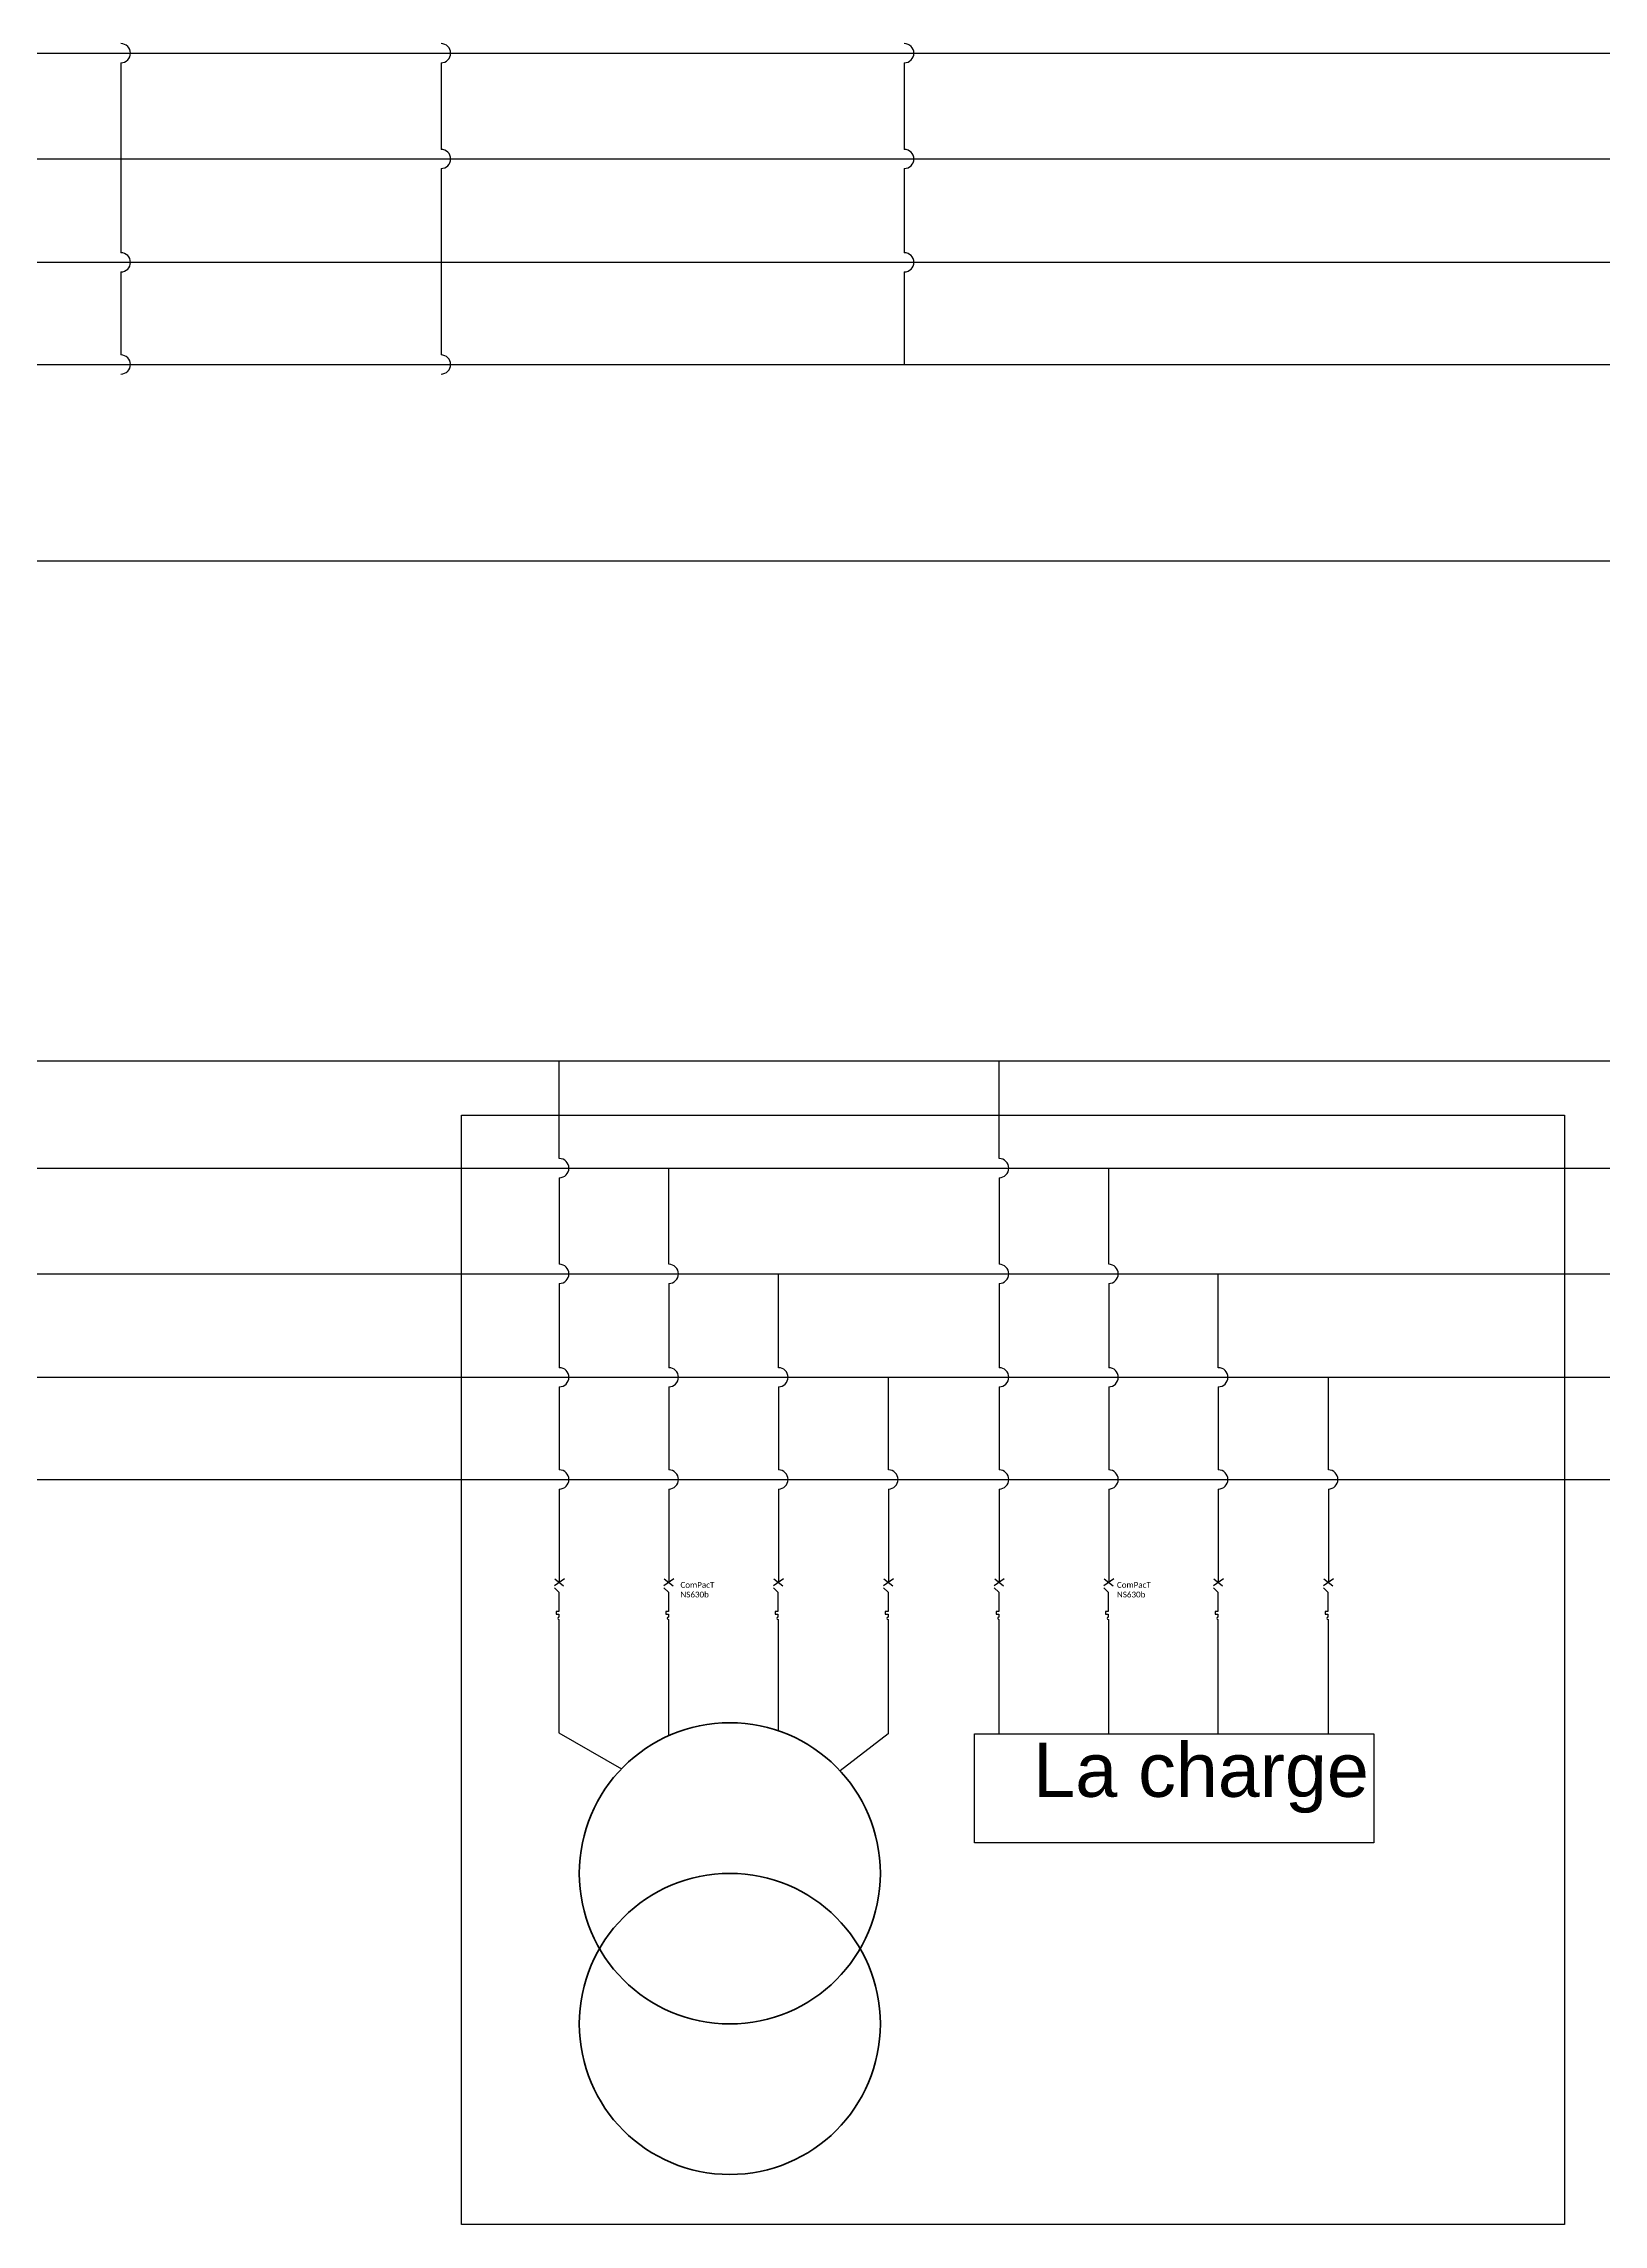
# Model space of a CAD drawing. Header units: inches. Extents: x 355 to 1848, y 183 to 399.
# Drawn here: x 987.5 to 1058.3, y 203.1 to 302 of the extents above; entities that cross this region are included whole.
import ezdxf

# ---------------------------------------------------------------- set-up
doc = ezdxf.new("R2010")
doc.units = ezdxf.units.IN
doc.header["$MEASUREMENT"] = 0
doc.styles.get("Standard").update_dxf_attribs({"font": 'arial.ttf'})

msp = doc.modelspace()

# ---------------------------------------------------------------- linework, layer by layer
at = {"color": 1}
for p, q in [((532.321, 301.567), (1512.201, 301.567)), ((532.321, 251.017), (1512.201, 251.017)), ((1015.873, 246.657), (1015.873, 251.017)), ((1035.821, 246.657), (1035.821, 251.017)), ((1015.873, 245.788), (1015.873, 241.969)), ((1035.821, 245.788), (1035.821, 241.969)), ((1015.873, 241.1), (1015.873, 237.338)), ((1035.821, 241.1), (1035.821, 237.338)), ((1015.873, 236.469), (1015.873, 232.238)), ((1035.821, 236.469), (1035.821, 232.238)), ((1016.104, 232.398), (1015.651, 232.084)), ((1015.668, 232.398), (1016.069, 232.084)), ((1036.052, 232.398), (1035.599, 232.084)), ((1035.617, 232.398), (1036.018, 232.084)), ((1015.651, 231.985), (1015.852, 231.791)), ((1015.852, 231.791), (1015.852, 230.909)), ((1035.599, 231.985), (1035.801, 231.791)), ((1035.801, 231.791), (1035.801, 230.909)), ((1015.852, 230.909), (1015.731, 230.909)), ((1015.731, 230.909), (1015.731, 230.788)), ((1015.731, 230.788), (1015.852, 230.788)), ((1015.852, 230.788), (1015.852, 230.656)), ((1015.858, 230.551), (1015.858, 225.28)), ((1035.801, 230.909), (1035.679, 230.909)), ((1035.679, 230.909), (1035.679, 230.788)), ((1035.679, 230.788), (1035.801, 230.788)), ((1035.801, 230.788), (1035.801, 230.656)), ((1035.806, 230.551), (1035.806, 225.366))]:
    msp.add_line(p, q, dxfattribs=at)
at = {"color": 18, "true_color": 0x000000}
for p, q in [((991.025, 301.132), (991.025, 296.776)), ((532.321, 296.776), (1512.201, 296.776)), ((991.025, 296.776), (991.025, 292.519)), ((991.025, 291.65), (991.025, 287.887)), ((532.321, 246.226), (1512.201, 246.226)), ((1020.843, 241.969), (1020.843, 246.226)), ((1040.791, 241.969), (1040.791, 246.226)), ((1020.843, 241.1), (1020.843, 237.338)), ((1040.791, 241.1), (1040.791, 237.338)), ((1020.843, 236.469), (1020.843, 232.238)), ((1040.791, 236.469), (1040.791, 232.238)), ((1021.074, 232.398), (1020.621, 232.084)), ((1020.638, 232.398), (1021.039, 232.084)), ((1041.022, 232.398), (1040.569, 232.084)), ((1040.587, 232.398), (1040.988, 232.084)), ((1020.621, 231.985), (1020.822, 231.791)), ((1020.822, 231.791), (1020.822, 230.909)), ((1040.569, 231.985), (1040.771, 231.791)), ((1040.771, 231.791), (1040.771, 230.909)), ((1020.822, 230.909), (1020.701, 230.909)), ((1020.701, 230.909), (1020.701, 230.788)), ((1020.701, 230.788), (1020.822, 230.788)), ((1020.822, 230.788), (1020.822, 230.656)), ((1020.828, 230.551), (1020.828, 225.511)), ((1040.771, 230.909), (1040.649, 230.909)), ((1040.649, 230.909), (1040.649, 230.788)), ((1040.649, 230.788), (1040.771, 230.788)), ((1040.771, 230.788), (1040.771, 230.656)), ((1040.776, 230.551), (1040.776, 225.366))]:
    msp.add_line(p, q, dxfattribs=at)
for p, q in [((1005.543, 301.132), (1005.543, 297.207)), ((1005.543, 296.338), (1005.543, 292.088)), ((1005.543, 292.088), (1005.543, 287.887)), ((1025.832, 237.338), (1025.832, 241.538)), ((1045.781, 237.338), (1045.781, 241.538)), ((1025.832, 236.469), (1025.832, 232.238)), ((1045.781, 236.469), (1045.781, 232.238)), ((1026.063, 232.398), (1025.61, 232.084)), ((1025.628, 232.398), (1026.029, 232.084)), ((1046.012, 232.398), (1045.559, 232.084)), ((1045.576, 232.398), (1045.977, 232.084)), ((1025.61, 231.985), (1025.812, 231.791)), ((1025.812, 231.791), (1025.812, 230.909)), ((1045.559, 231.985), (1045.76, 231.791)), ((1045.76, 231.791), (1045.76, 230.909)), ((1025.812, 230.909), (1025.69, 230.909)), ((1025.69, 230.909), (1025.69, 230.788)), ((1025.69, 230.788), (1025.812, 230.788)), ((1025.812, 230.788), (1025.812, 230.656)), ((1025.817, 230.551), (1025.817, 226.25)), ((1045.76, 230.909), (1045.639, 230.909)), ((1045.639, 230.909), (1045.639, 230.788)), ((1045.639, 230.788), (1045.76, 230.788)), ((1045.76, 230.788), (1045.76, 230.656)), ((1045.765, 230.551), (1045.765, 225.366)), ((1025.817, 226.25), (1025.817, 225.375)), ((1025.817, 225.375), (1023.645, 223.686))]:
    msp.add_line(p, q)
at = {"color": 116, "true_color": 0x136734}
for p, q in [((1026.55, 301.132), (1026.55, 297.207)), ((1026.55, 296.338), (1026.55, 292.519)), ((1026.55, 291.65), (1026.55, 287.456)), ((532.321, 287.456), (1512.201, 287.456)), ((532.321, 236.907), (1512.201, 236.907))]:
    msp.add_line(p, q, dxfattribs=at)
at = {"color": 7}
for p, q in [((532.321, 292.088), (1512.201, 292.088)), ((532.321, 241.538), (1512.201, 241.538))]:
    msp.add_line(p, q, dxfattribs=at)
at = {"color": 177, "true_color": 0x293189}
msp.add_line((532.321, 255.877), (1512.201, 255.877), dxfattribs=at)
at = {"color": 5}
for p, q in [((1010.906, 251.451), (1010.906, 255.877)), ((1030.854, 251.451), (1030.854, 255.877)), ((1010.906, 250.583), (1010.906, 246.657)), ((1030.854, 250.583), (1030.854, 246.657)), ((1010.906, 245.788), (1010.906, 241.969)), ((1030.854, 245.788), (1030.854, 241.969)), ((1010.906, 241.1), (1010.906, 237.338)), ((1030.854, 241.1), (1030.854, 237.338)), ((1010.906, 236.469), (1010.906, 232.238)), ((1030.854, 236.469), (1030.854, 232.238)), ((1011.137, 232.398), (1010.684, 232.084)), ((1010.702, 232.398), (1011.102, 232.084)), ((1031.086, 232.398), (1030.632, 232.084)), ((1030.65, 232.398), (1031.051, 232.084)), ((1010.684, 231.985), (1010.886, 231.791)), ((1010.886, 231.791), (1010.886, 230.909)), ((1030.632, 231.985), (1030.834, 231.791)), ((1030.834, 231.791), (1030.834, 230.909)), ((1010.886, 230.909), (1010.764, 230.909)), ((1010.764, 230.909), (1010.764, 230.788)), ((1010.764, 230.788), (1010.886, 230.788)), ((1010.886, 230.788), (1010.886, 230.656)), ((1010.891, 230.551), (1010.891, 229.761)), ((1030.834, 230.909), (1030.712, 230.909)), ((1030.712, 230.909), (1030.712, 230.788)), ((1030.712, 230.788), (1030.834, 230.788)), ((1030.834, 230.788), (1030.834, 230.656)), ((1030.839, 230.551), (1030.839, 229.761)), ((1010.891, 229.761), (1010.891, 225.411)), ((1030.839, 229.761), (1030.839, 225.366)), ((1010.891, 225.411), (1013.729, 223.789))]:
    msp.add_line(p, q, dxfattribs=at)
for points in [[(1473.758, 316.554), (522.6, 316.554), (522.6, 278.546), (1473.758, 278.546)], [(1006.472, 253.425), (1056.49, 253.425), (1056.49, 203.128), (1006.472, 203.128)], [(1029.728, 225.366), (1047.841, 225.366), (1047.841, 220.424), (1029.728, 220.424)]]:
    msp.add_lwpolyline(points, close=True)
at = {"linetype": 'Continuous', "lineweight": 100}
for centre in [(1018.638, 219.044), (1018.638, 212.217)]:
    msp.add_circle(centre, 6.827, dxfattribs=at)
at = {"color": 18, "true_color": 0x000000}
for centre, radius, start, end in [((991.025, 301.567), 0.434, 270, 90), ((991.025, 292.084), 0.434, 270, 90), ((991.025, 287.453), 0.434, 270, 90), ((1020.843, 241.535), 0.434, 270, 90), ((1040.791, 241.535), 0.434, 270, 90), ((1020.843, 236.903), 0.434, 270, 90), ((1040.791, 236.903), 0.434, 270, 90), ((1020.825, 230.604), 0.0521, 92.8678, 272.8678), ((1040.773, 230.604), 0.0521, 92.8678, 272.8678)]:
    msp.add_arc(centre, radius, start, end, dxfattribs=at)
for centre, radius, start, end in [((1005.543, 301.567), 0.434, 270, 90), ((1005.543, 296.772), 0.434, 270, 90), ((1005.543, 287.453), 0.434, 270, 90), ((1025.832, 236.903), 0.434, 270, 90), ((1045.781, 236.903), 0.434, 270, 90), ((1025.814, 230.604), 0.0521, 92.8678, 272.8678), ((1045.763, 230.604), 0.0521, 92.8678, 272.8678)]:
    msp.add_arc(centre, radius, start, end)
at = {"color": 116, "true_color": 0x136734}
for centre in [(1026.55, 301.567), (1026.55, 296.772), (1026.55, 292.084)]:
    msp.add_arc(centre, 0.434, 270, 90, dxfattribs=at)
at = {"color": 5}
for centre, radius, start, end in [((1010.906, 251.017), 0.434, 270, 90), ((1030.854, 251.017), 0.434, 270, 90), ((1010.906, 246.223), 0.434, 270, 90), ((1030.854, 246.223), 0.434, 270, 90), ((1010.906, 241.535), 0.434, 270, 90), ((1030.854, 241.535), 0.434, 270, 90), ((1010.906, 236.903), 0.434, 270, 90), ((1030.854, 236.903), 0.434, 270, 90), ((1010.888, 230.604), 0.0521, 92.8678, 272.8678), ((1030.837, 230.604), 0.0521, 92.8678, 272.8678)]:
    msp.add_arc(centre, radius, start, end, dxfattribs=at)
at = {"color": 1}
for centre, radius, start, end in [((1015.873, 246.223), 0.434, 270, 90), ((1035.821, 246.223), 0.434, 270, 90), ((1015.873, 241.535), 0.434, 270, 90), ((1035.821, 241.535), 0.434, 270, 90), ((1015.873, 236.903), 0.434, 270, 90), ((1035.821, 236.903), 0.434, 270, 90), ((1015.855, 230.604), 0.0521, 92.8678, 272.8678), ((1035.803, 230.604), 0.0521, 92.8678, 272.8678)]:
    msp.add_arc(centre, radius, start, end, dxfattribs=at)

# ---------------------------------------------------------------- texts
at = {"attachment_point": 1}
for s, width, gutter_width, insert, char_height in [('{\\fCalibri|b0|i0|c0|p34;\\H0.91667x;\\C1;ComPacT NS630b}', 2.23246, 1.43, (1016.399, 232.252), 0.28598), ('{\\fCalibri|b0|i0|c0|p34;\\H0.91667x;\\C1;ComPacT NS630b}', 2.23246, 1.43, (1036.194, 232.252), 0.28598), ('La charge', 21.72571, 1, (1032.399, 224.961), 2.4497)]:
    msp.add_mtext_dynamic_manual_height_columns(s, width=width, gutter_width=gutter_width, heights=[0], dxfattribs=dict(at, insert=insert, char_height=char_height))

doc.saveas('drawing.dxf')
